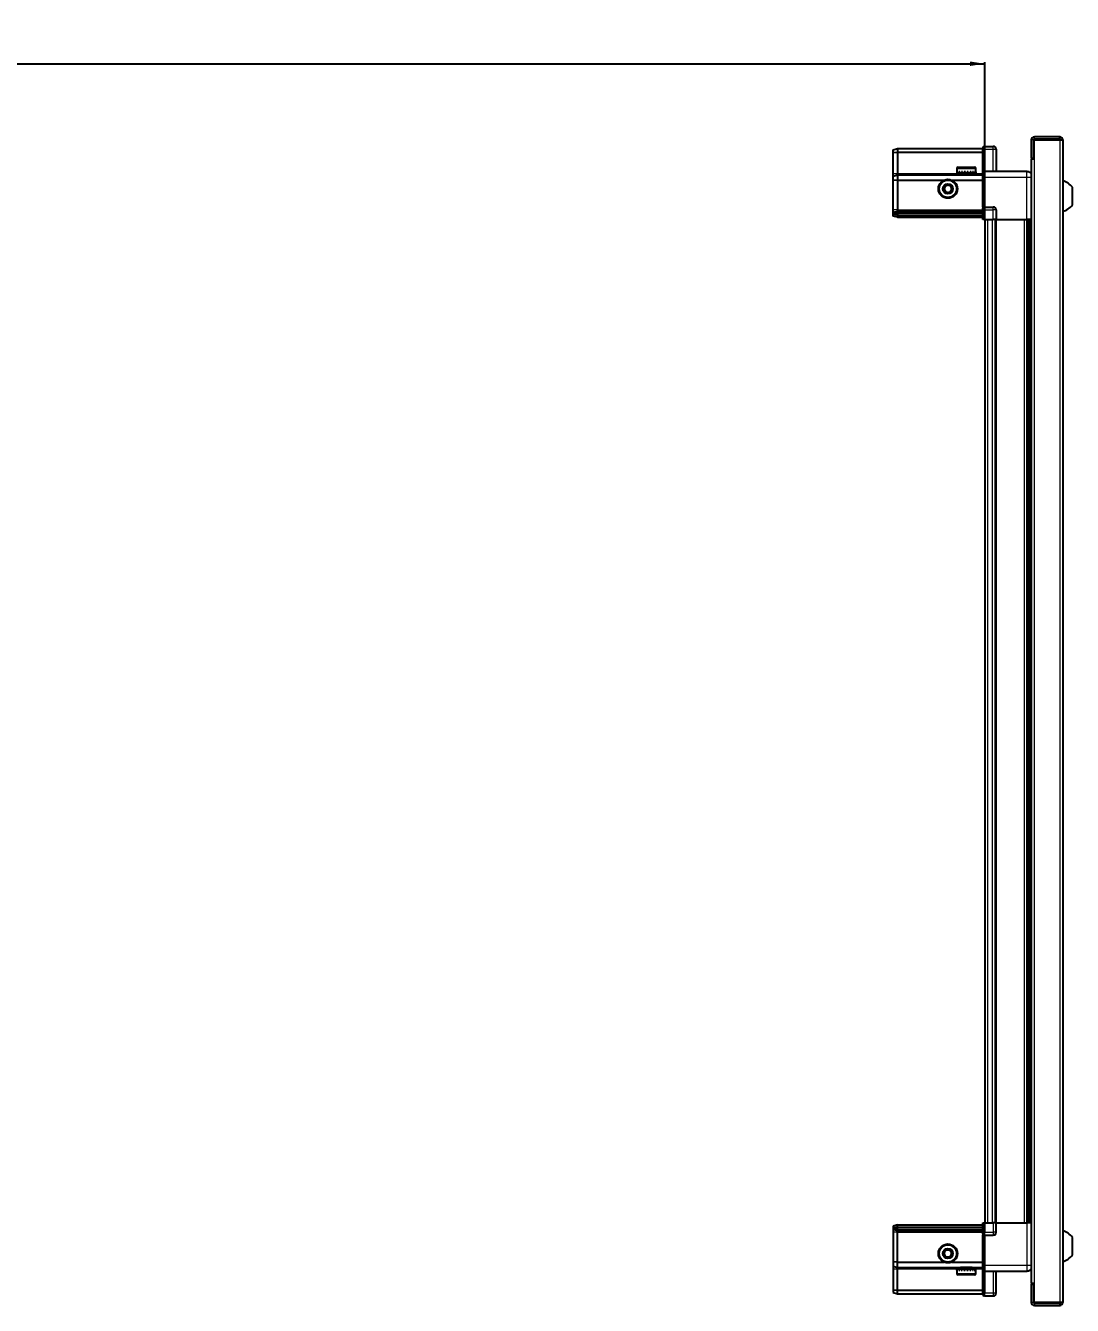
# Model space of a CAD drawing. Header units: millimetres. Extents: x 1021 to 3841, y -1038 to 1690.
# Drawn here: x 2539 to 3255, y 743 to 1618 of the extents above; entities that cross this region are included whole.
import ezdxf

# ---------------------------------------------------------------- set-up
doc = ezdxf.new("R2010")
doc.units = ezdxf.units.MM
doc.layers.add('FORMAT', color=7, linetype='Continuous')
doc.styles.add('SLDTEXTSTYLE0', font='TXT', dxfattribs={"width": 0.75})
doc.dimstyles.new('SLDDIMSTYLE0', dxfattribs={"dimtxt": 20, "dimasz": 10, "dimexe": 0, "dimexo": 0.0625, "dimgap": 5, "dimtad": 2, "dimdec": 1, "dimrnd": 1e-09, "dimzin": 12, "dimdsep": 46, "dimtxsty": 'SLDTEXTSTYLE0', "dimsah": 1, "dimcen": 0.09, "dimadec": 0, "dimazin": 3, "dimtfac": 1, "dimtofl": 0, "dimtmove": 0, "dimatfit": 3, "dimfxl": 0, "dimfrac": 2, "dimtolj": 1, "dimtzin": 12, "dimarcsym": 0})

# ---------------------------------------------------------------- blocks, each defined once
blk = doc.blocks.new('_D_4')
at = {"layer": 'FORMAT'}
for p, q in [((1695.13, 1485.67), (1695.13, 1593.16)), ((3195.13, 1485.67), (3195.13, 1593.16)), ((1695.13, 1592.16), (3195.13, 1592.16))]:
    blk.add_line(p, q, dxfattribs=at)
for points in [[(1695.13, 1592.16), (1705.13, 1590.63), (1705.13, 1593.7)], [(3195.13, 1592.16), (3185.13, 1593.7), (3185.13, 1590.63)]]:
    blk.add_solid(points, dxfattribs=at)
at = {"layer": 'FORMAT', "insert": (2415.58, 1617.95), "char_height": 20, "attachment_point": 1, "style": 'SLDTEXTSTYLE0'}
blk.add_mtext('1500', dxfattribs=at)

msp = doc.modelspace()

# ---------------------------------------------------------------- linework, layer by layer
at = {"color": 7, "linetype": 'Continuous', "lineweight": 25}
for p, q in [((3246.38, 1542.16), (3229.08, 1542.16)), ((3246.38, 1540.66), (3229.08, 1540.66)), ((3246.38, 1540.66), (3246.38, 1542.16)), ((3132.48, 1533.36), (3135.48, 1534.16)), ((3132.48, 1531.51), (3132.48, 1533.36)), ((3132.48, 1531.51), (3135.48, 1531.66)), ((3132.48, 1517.16), (3132.48, 1531.51)), ((3135.48, 1534.16), (3135.48, 1531.66)), ((3135.48, 1534.16), (3193.78, 1534.16)), ((3135.48, 1531.66), (3135.48, 1517.16)), ((3135.48, 1531.66), (3193.78, 1531.66)), ((3194.65, 1535.66), (3193.78, 1535.16)), ((3194.65, 1535.66), (3193.78, 1535.16)), ((3193.78, 1535.16), (3193.78, 1533.66)), ((3193.78, 1518.86), (3193.78, 1533.66)), ((3194.98, 1535.66), (3194.65, 1535.66)), ((3194.98, 1535.66), (3194.65, 1535.66)), ((3194.98, 1533.66), (3194.98, 1535.66)), ((3194.98, 1535.66), (3194.98, 1535.66)), ((3194.98, 1535.66), (3200.98, 1535.66)), ((3194.98, 1533.66), (3194.98, 1518.86)), ((3202.98, 1533.66), (3202.98, 1518.66)), ((3226.98, 1540.06), (3226.98, 1527.66)), ((3228.48, 1540.06), (3228.48, 1527.66)), ((3228.98, 1527.16), (3228.98, 1540.06)), ((3228.98, 1540.06), (3246.38, 1540.06)), ((3246.38, 1540.06), (3248.48, 1540.06)), ((3248.48, 1540.06), (3248.48, 745.26)), ((3226.88, 1527.16), (3226.88, 758.16)), ((3226.88, 1527.16), (3228.98, 1527.16)), ((3226.98, 1527.66), (3228.48, 1527.66)), ((3132.48, 1515.36), (3132.48, 1517.16)), ((3132.48, 1515.36), (3135.48, 1516.16)), ((3132.48, 1512.33), (3132.48, 1515.36)), ((3135.48, 1517.16), (3135.48, 1516.16)), ((3135.48, 1516.16), (3135.48, 1512.66)), ((3135.48, 1516.16), (3193.78, 1516.16)), ((3175.98, 1520.56), (3175.98, 1517.66)), ((3175.98, 1517.66), (3176.02, 1517.66)), ((3176.14, 1518.16), (3176.02, 1518.16)), ((3176.02, 1518.16), (3176.02, 1517.66)), ((3176.02, 1517.66), (3176.14, 1517.66)), ((3176.14, 1518.16), (3176.14, 1517.66)), ((3176.14, 1517.66), (3176.55, 1517.66)), ((3176.89, 1518.16), (3176.55, 1518.16)), ((3176.55, 1518.16), (3176.55, 1517.66)), ((3176.55, 1517.66), (3176.89, 1517.66)), ((3176.78, 1521.36), (3188.18, 1521.36)), ((3176.89, 1518.16), (3176.89, 1517.66)), ((3176.89, 1517.66), (3177.66, 1517.66)), ((3178.19, 1518.16), (3177.66, 1518.16)), ((3177.66, 1518.16), (3177.66, 1517.66)), ((3177.66, 1517.66), (3178.19, 1517.66)), ((3178.08, 1517.66), (3178.08, 1517.56)), ((3178.08, 1517.56), (3186.88, 1517.56)), ((3178.19, 1518.16), (3178.19, 1517.66)), ((3178.19, 1517.66), (3179.25, 1517.66)), ((3178.48, 1517.16), (3179.17, 1516.68)), ((3178.48, 1517.16), (3186.48, 1517.16)), ((3179.17, 1516.68), (3178.48, 1516.2)), ((3178.48, 1516.2), (3178.48, 1516.16)), ((3178.48, 1516.2), (3186.48, 1516.2)), ((3179.17, 1516.68), (3185.79, 1516.68)), ((3179.91, 1518.16), (3179.25, 1518.16)), ((3179.25, 1518.16), (3179.25, 1517.66)), ((3179.25, 1517.66), (3179.91, 1517.66)), ((3179.91, 1518.16), (3179.91, 1517.66)), ((3179.91, 1517.66), (3181.15, 1517.66)), ((3181.88, 1518.16), (3181.15, 1518.16)), ((3181.15, 1518.16), (3181.15, 1517.66)), ((3181.15, 1517.66), (3181.58, 1517.66)), ((3181.58, 1518.16), (3181.58, 1517.66)), ((3181.88, 1518.16), (3181.88, 1517.66)), ((3181.88, 1517.66), (3183.18, 1517.66)), ((3183.9, 1518.16), (3183.18, 1518.16)), ((3183.18, 1518.16), (3183.18, 1517.66)), ((3183.45, 1518.16), (3183.45, 1517.66)), ((3183.45, 1517.66), (3183.9, 1517.66)), ((3183.9, 1518.16), (3183.9, 1517.66)), ((3183.9, 1517.66), (3185.14, 1517.66)), ((3185.8, 1518.16), (3185.14, 1518.16)), ((3185.14, 1518.16), (3185.14, 1517.66)), ((3185.14, 1517.66), (3185.8, 1517.66)), ((3185.79, 1516.68), (3186.48, 1517.16)), ((3186.48, 1516.2), (3185.79, 1516.68)), ((3185.8, 1518.16), (3185.8, 1517.66)), ((3185.8, 1517.66), (3186.84, 1517.66)), ((3186.48, 1516.16), (3186.48, 1516.2)), ((3187.36, 1518.16), (3186.84, 1518.16)), ((3186.84, 1518.16), (3186.84, 1517.66)), ((3186.84, 1517.66), (3187.36, 1517.66)), ((3186.88, 1517.56), (3186.88, 1517.66)), ((3187.36, 1518.16), (3187.36, 1517.66)), ((3187.36, 1517.66), (3188.12, 1517.66)), ((3188.45, 1518.16), (3188.12, 1518.16)), ((3188.12, 1518.16), (3188.12, 1517.66)), ((3188.12, 1517.66), (3188.45, 1517.66)), ((3188.45, 1518.16), (3188.45, 1517.66)), ((3188.45, 1517.66), (3188.84, 1517.66)), ((3188.95, 1518.16), (3188.84, 1518.16)), ((3188.84, 1518.16), (3188.84, 1517.66)), ((3188.84, 1517.66), (3188.95, 1517.66)), ((3188.95, 1518.16), (3188.95, 1517.66)), ((3188.95, 1517.66), (3188.98, 1517.66)), ((3188.98, 1517.66), (3188.98, 1520.56)), ((3193.78, 1518.66), (3193.78, 1518.86)), ((3194.98, 1518.66), (3193.78, 1518.66)), ((3193.78, 1514.66), (3193.78, 1518.66)), ((3193.78, 1494.36), (3193.78, 1514.66)), ((3194.98, 1518.86), (3194.98, 1518.66)), ((3194.98, 1518.66), (3194.98, 1514.66)), ((3194.98, 1518.66), (3223.98, 1518.66)), ((3194.98, 1514.66), (3194.98, 1494.36)), ((3135.48, 1512.66), (3132.48, 1512.33)), ((3132.48, 1492.16), (3132.48, 1512.33)), ((3135.48, 1512.66), (3135.48, 1492.16)), ((3135.48, 1512.66), (3167.48, 1512.66)), ((3172.48, 1512.66), (3193.78, 1512.66)), ((3255.08, 1495.66), (3255.08, 1507.66)), ((3132.48, 1490.36), (3132.48, 1492.16)), ((3135.48, 1491.16), (3132.48, 1490.36)), ((3132.48, 1489.62), (3132.48, 1490.36)), ((3135.48, 1490.16), (3132.48, 1489.62)), ((3132.48, 1489.12), (3132.48, 1489.62)), ((3132.48, 1487.97), (3132.48, 1489.12)), ((3135.48, 1488.66), (3132.48, 1489.12)), ((3135.48, 1487.16), (3132.48, 1487.97)), ((3135.48, 1492.16), (3135.48, 1491.16)), ((3135.48, 1491.16), (3135.48, 1490.16)), ((3135.48, 1491.16), (3193.78, 1491.16)), ((3135.48, 1490.16), (3193.78, 1490.16)), ((3135.48, 1490.16), (3135.48, 1488.66)), ((3135.48, 1488.66), (3135.48, 1487.16)), ((3135.48, 1488.66), (3193.78, 1488.66)), ((3193.78, 1494.16), (3193.78, 1494.36)), ((3194.98, 1494.16), (3193.78, 1494.16)), ((3193.78, 1494.16), (3193.78, 1493.49)), ((3193.78, 1485.66), (3193.78, 1493.49)), ((3194.65, 1492.16), (3194.65, 1485.66)), ((3194.98, 1494.36), (3194.98, 1494.16)), ((3194.98, 1492.16), (3194.98, 1494.16)), ((3194.98, 1492.16), (3194.98, 1494.16)), ((3194.98, 1494.16), (3200.98, 1494.16)), ((3194.98, 1492.16), (3194.98, 1485.66)), ((3202.98, 1492.16), (3202.98, 1485.66)), ((3135.48, 1487.16), (3193.78, 1487.16)), ((3194.65, 1485.66), (3193.78, 1485.66)), ((3194.98, 1485.66), (3194.65, 1485.66)), ((3194.98, 1485.66), (3200.98, 1485.66)), ((3195.13, 1485.66), (3195.13, 799.66)), ((3202.98, 1485.66), (3200.98, 1485.66)), ((3202.33, 1485.66), (3202.33, 799.66)), ((3202.98, 1485.66), (3223.98, 1485.66)), ((3225.01, 799.66), (3225.01, 1485.66)), ((3225.04, 799.66), (3225.04, 1485.66)), ((3226.83, 1485.66), (3226.83, 799.66)), ((3135.48, 798.16), (3132.48, 797.36)), ((3132.48, 797.36), (3132.48, 796.21)), ((3135.48, 796.66), (3132.48, 796.21)), ((3135.48, 796.66), (3135.48, 798.16)), ((3135.48, 798.16), (3193.78, 798.16)), ((3135.48, 795.16), (3135.48, 796.66)), ((3135.48, 796.66), (3193.78, 796.66)), ((3193.78, 791.84), (3193.78, 799.66)), ((3193.78, 799.66), (3194.65, 799.66)), ((3194.65, 799.66), (3194.65, 799.66)), ((3194.65, 799.66), (3194.65, 793.16)), ((3194.98, 799.66), (3194.65, 799.66)), ((3194.98, 799.66), (3194.98, 793.16)), ((3194.98, 799.66), (3194.98, 799.66)), ((3194.98, 799.66), (3200.98, 799.66)), ((3194.98, 799.66), (3194.98, 793.16)), ((3202.98, 799.66), (3200.98, 799.66)), ((3202.98, 793.16), (3202.98, 799.66)), ((3202.98, 799.66), (3223.98, 799.66)), ((3132.48, 796.21), (3132.48, 795.71)), ((3135.48, 795.16), (3132.48, 795.71)), ((3132.48, 795.71), (3132.48, 794.97)), ((3135.48, 794.16), (3132.48, 794.97)), ((3132.48, 794.97), (3132.48, 793.16)), ((3132.48, 793.16), (3132.48, 773)), ((3135.48, 795.16), (3193.78, 795.16)), ((3135.48, 794.16), (3135.48, 795.16)), ((3135.48, 794.16), (3193.78, 794.16)), ((3135.48, 793.16), (3135.48, 794.16)), ((3135.48, 772.66), (3135.48, 793.16)), ((3193.78, 791.84), (3193.78, 791.16)), ((3194.98, 791.16), (3193.78, 791.16)), ((3193.78, 790.96), (3193.78, 791.16)), ((3193.78, 770.66), (3193.78, 790.96)), ((3194.98, 791.16), (3194.98, 793.16)), ((3194.98, 791.16), (3194.98, 790.96)), ((3194.98, 791.16), (3200.98, 791.16)), ((3194.98, 790.96), (3194.98, 770.66)), ((3255.08, 777.66), (3255.08, 789.66)), ((3135.48, 772.66), (3132.48, 773)), ((3132.48, 773), (3132.48, 769.97)), ((3135.48, 772.66), (3167.48, 772.66)), ((3135.48, 769.16), (3135.48, 772.66)), ((3172.48, 772.66), (3193.78, 772.66)), ((3193.78, 766.66), (3193.78, 770.66)), ((3194.98, 770.66), (3194.98, 766.66)), ((3132.48, 769.97), (3135.48, 769.16)), ((3132.48, 769.97), (3132.48, 768.16)), ((3132.48, 768.16), (3132.48, 753.82)), ((3135.48, 769.16), (3193.78, 769.16)), ((3135.48, 768.16), (3135.48, 769.16)), ((3135.48, 753.66), (3135.48, 768.16)), ((3175.98, 767.66), (3175.98, 764.76)), ((3176, 767.66), (3175.98, 767.66)), ((3176, 767.16), (3176, 767.66)), ((3176.1, 767.66), (3176, 767.66)), ((3176, 767.16), (3176.1, 767.16)), ((3176.1, 767.16), (3176.1, 767.66)), ((3176.47, 767.66), (3176.1, 767.66)), ((3176.47, 767.16), (3176.47, 767.66)), ((3176.79, 767.66), (3176.47, 767.66)), ((3176.47, 767.16), (3176.79, 767.16)), ((3188.18, 763.96), (3176.78, 763.96)), ((3176.79, 767.16), (3176.79, 767.66)), ((3177.53, 767.66), (3176.79, 767.66)), ((3177.53, 767.16), (3177.53, 767.66)), ((3178.04, 767.66), (3177.53, 767.66)), ((3177.53, 767.16), (3178.04, 767.16)), ((3178.04, 767.16), (3178.04, 767.66)), ((3179.07, 767.66), (3178.04, 767.66)), ((3178.08, 767.76), (3178.08, 767.66)), ((3186.88, 767.76), (3178.08, 767.76)), ((3178.48, 769.16), (3178.48, 769.13)), ((3178.48, 769.13), (3179.17, 768.65)), ((3186.48, 769.13), (3178.48, 769.13)), ((3179.17, 768.65), (3178.48, 768.16)), ((3186.48, 768.16), (3178.48, 768.16)), ((3179.07, 767.16), (3179.07, 767.66)), ((3179.72, 767.66), (3179.07, 767.66)), ((3179.07, 767.16), (3179.72, 767.16)), ((3185.79, 768.65), (3179.17, 768.65)), ((3179.72, 767.16), (3179.72, 767.66)), ((3180.95, 767.66), (3179.72, 767.66)), ((3180.95, 767.16), (3180.95, 767.66)), ((3181.44, 767.66), (3180.95, 767.66)), ((3180.95, 767.16), (3181.68, 767.16)), ((3181.44, 767.16), (3181.44, 767.66)), ((3181.68, 767.16), (3181.68, 767.66)), ((3182.98, 767.66), (3181.68, 767.66)), ((3182.98, 767.16), (3182.98, 767.66)), ((3182.98, 767.16), (3183.71, 767.16)), ((3183.31, 767.16), (3183.31, 767.66)), ((3183.71, 767.66), (3183.31, 767.66)), ((3183.71, 767.16), (3183.71, 767.66)), ((3184.95, 767.66), (3183.71, 767.66)), ((3184.95, 767.16), (3184.95, 767.66)), ((3185.62, 767.66), (3184.95, 767.66)), ((3184.95, 767.16), (3185.62, 767.16)), ((3185.62, 767.16), (3185.62, 767.66)), ((3186.69, 767.66), (3185.62, 767.66)), ((3185.79, 768.65), (3186.48, 769.13)), ((3186.48, 768.16), (3185.79, 768.65)), ((3186.48, 769.13), (3186.48, 769.16)), ((3186.69, 767.16), (3186.69, 767.66)), ((3187.23, 767.66), (3186.69, 767.66)), ((3186.69, 767.16), (3187.23, 767.16)), ((3186.88, 767.66), (3186.88, 767.76)), ((3187.23, 767.16), (3187.23, 767.66)), ((3188.02, 767.66), (3187.23, 767.66)), ((3188.02, 767.16), (3188.02, 767.66)), ((3188.37, 767.66), (3188.02, 767.66)), ((3188.02, 767.16), (3188.37, 767.16)), ((3188.37, 767.16), (3188.37, 767.66)), ((3188.8, 767.66), (3188.37, 767.66)), ((3188.8, 767.16), (3188.8, 767.66)), ((3188.93, 767.66), (3188.8, 767.66)), ((3188.8, 767.16), (3188.93, 767.16)), ((3188.93, 767.16), (3188.93, 767.66)), ((3188.98, 767.66), (3188.93, 767.66)), ((3188.98, 764.76), (3188.98, 767.66)), ((3194.98, 766.66), (3193.78, 766.66)), ((3193.78, 766.46), (3193.78, 766.66)), ((3193.78, 751.66), (3193.78, 766.46)), ((3194.98, 766.66), (3194.98, 766.46)), ((3194.98, 766.66), (3223.98, 766.66)), ((3194.98, 766.46), (3194.98, 751.66)), ((3194.98, 766.46), (3194.98, 751.66)), ((3202.98, 751.66), (3202.98, 766.66)), ((3132.48, 753.82), (3135.48, 753.66)), ((3132.48, 753.82), (3132.48, 751.97)), ((3135.48, 753.66), (3193.78, 753.66)), ((3135.48, 751.16), (3135.48, 753.66)), ((3228.98, 758.16), (3226.88, 758.16)), ((3226.98, 757.66), (3226.98, 745.26)), ((3226.98, 757.66), (3228.48, 757.66)), ((3228.48, 757.66), (3228.48, 745.26)), ((3228.98, 745.26), (3228.98, 758.16)), ((3132.48, 751.97), (3135.48, 751.16)), ((3135.48, 751.16), (3193.78, 751.16)), ((3193.78, 751.66), (3193.78, 750.16)), ((3193.78, 750.16), (3194.65, 749.66)), ((3194.98, 749.66), (3194.65, 749.66)), ((3194.98, 749.66), (3194.98, 751.66)), ((3194.98, 749.66), (3200.98, 749.66)), ((3246.38, 745.26), (3228.98, 745.26)), ((3229.08, 744.66), (3246.38, 744.66)), ((3248.48, 745.26), (3246.38, 745.26)), ((3246.38, 744.66), (3246.38, 743.16)), ((3229.08, 743.16), (3246.38, 743.16))]:
    msp.add_line(p, q, dxfattribs=at)
at = {"color": 8, "linetype": 'Continuous', "lineweight": 18}
for p, q in [((3229.08, 1540.66), (3229.08, 1542.16)), ((3194.98, 1533.66), (3193.78, 1533.66)), ((3194.98, 1533.66), (3200.98, 1533.66)), ((3200.98, 1533.66), (3200.98, 1535.66)), ((3200.98, 1518.66), (3200.98, 1533.66)), ((3200.98, 1533.66), (3202.98, 1533.66)), ((3228.48, 1540.06), (3226.98, 1540.06)), ((3246.38, 1540.06), (3246.38, 745.26)), ((3228.98, 1527.16), (3228.98, 758.16)), ((3132.48, 1517.16), (3135.48, 1517.16)), ((3135.48, 1517.16), (3178.48, 1517.16)), ((3175.98, 1520.56), (3188.98, 1520.56)), ((3186.48, 1517.16), (3193.78, 1517.16)), ((3193.78, 1518.86), (3194.98, 1518.86)), ((3194.98, 1514.66), (3193.78, 1514.66)), ((3194.98, 1514.66), (3223.98, 1514.66)), ((3223.98, 1485.66), (3223.98, 1514.66)), ((3135.48, 1492.16), (3132.48, 1492.16)), ((3135.48, 1492.16), (3193.78, 1492.16)), ((3193.78, 1494.36), (3194.98, 1494.36)), ((3194.98, 1492.16), (3194.65, 1492.16)), ((3194.98, 1492.16), (3200.98, 1492.16)), ((3200.98, 1492.16), (3200.98, 1494.16)), ((3200.98, 1485.66), (3200.98, 1492.16)), ((3202.98, 1492.16), (3200.98, 1492.16)), ((3197.13, 1485.66), (3197.13, 799.66)), ((3200.33, 1485.66), (3200.33, 799.66)), ((3202.98, 1485.66), (3202.98, 799.66)), ((3222.39, 799.66), (3222.39, 1485.66)), ((3223.8, 1485.66), (3223.8, 799.66)), ((3226.25, 799.66), (3226.25, 1485.66)), ((3194.98, 799.66), (3194.65, 799.66)), ((3200.98, 799.66), (3200.98, 793.16)), ((3223.98, 799.66), (3223.98, 770.66)), ((3135.48, 793.16), (3132.48, 793.16)), ((3135.48, 793.16), (3193.78, 793.16)), ((3194.98, 790.96), (3193.78, 790.96)), ((3194.98, 793.16), (3194.65, 793.16)), ((3194.98, 793.16), (3200.98, 793.16)), ((3202.98, 793.16), (3200.98, 793.16)), ((3200.98, 793.16), (3200.98, 791.16)), ((3194.98, 770.66), (3193.78, 770.66)), ((3194.98, 770.66), (3223.98, 770.66)), ((3132.48, 768.16), (3135.48, 768.16)), ((3135.48, 768.16), (3178.48, 768.16)), ((3188.98, 764.76), (3175.98, 764.76)), ((3186.48, 768.16), (3193.78, 768.16)), ((3194.98, 766.46), (3193.78, 766.46)), ((3200.98, 766.66), (3200.98, 751.66)), ((3194.98, 751.66), (3193.78, 751.66)), ((3194.98, 751.66), (3200.98, 751.66)), ((3200.98, 751.66), (3202.98, 751.66)), ((3200.98, 751.66), (3200.98, 749.66)), ((3228.48, 745.26), (3226.98, 745.26)), ((3229.08, 744.66), (3229.08, 743.16))]:
    msp.add_line(p, q, dxfattribs=at)
at = {"color": 7, "linetype": 'Continuous', "lineweight": 25}
for centre, radius in [((3169.98, 1506.66), 6.5), ((3169.98, 1506.66), 3.46), ((3169.98, 778.66), 6.5), ((3169.98, 778.66), 3.46)]:
    msp.add_circle(centre, radius, dxfattribs=at)
at = {"color": 8, "linetype": 'Continuous', "lineweight": 18}
for centre in [(3169.98, 1506.66), (3169.98, 778.66)]:
    msp.add_circle(centre, 5.7, dxfattribs=at)
at = {"color": 7, "linetype": 'Continuous', "lineweight": 25}
for centre, radius, start, end in [((3229.08, 1540.06), 2.1, 90, 180), ((3229.08, 1540.06), 0.6, 90, 180), ((3246.38, 1540.06), 2.1, 360, 90), ((3246.38, 1540.06), 0.6, 360, 90), ((3200.98, 1533.66), 2, 360, 90), ((3176.78, 1520.56), 0.8, 90, 180), ((3178.08, 1517.16), 0.4, 0, 90), ((3186.88, 1517.16), 0.4, 90, 180), ((3188.18, 1520.56), 0.8, 0, 90), ((3169.98, 1506.66), 2.5, 120.74103, 180.74103), ((3169.98, 1506.66), 2.5, 180.74103, 240.74103), ((3169.98, 1506.66), 2.5, 60.74103, 120.74103), ((3169.98, 1506.66), 2.5, 0.74103, 60.74103), ((3169.98, 1506.66), 2.5, 300.74103, 0.74103), ((3245.46, 1500.64), 11.91, 36.1266, 75.29965), ((3169.98, 1506.66), 2.5, 240.74103, 300.74103), ((3200.98, 1492.16), 2, 0, 90), ((3245.46, 1502.69), 11.91, 284.70035, 323.8734), ((3200.98, 793.16), 2, 270, 0), ((3245.46, 782.64), 11.91, 36.1266, 75.29965), ((3169.98, 778.66), 2.5, 155.91157, 215.91157), ((3169.98, 778.66), 2.5, 95.91157, 155.91157), ((3169.98, 778.66), 2.5, 35.91157, 95.91157), ((3169.98, 778.66), 2.5, 335.91157, 35.91157), ((3169.98, 778.66), 2.5, 215.91157, 275.91157), ((3169.98, 778.66), 2.5, 275.91157, 335.91157), ((3245.46, 784.69), 11.91, 284.70035, 323.8734), ((3176.78, 764.76), 0.8, 180, 270), ((3178.08, 768.16), 0.4, 270, 360), ((3186.88, 768.16), 0.4, 180, 270), ((3188.18, 764.76), 0.8, 270, 360), ((3200.98, 751.66), 2, 270, 0), ((3229.08, 745.26), 2.1, 180, 270), ((3229.08, 745.26), 0.6, 180, 270), ((3246.38, 745.26), 2.1, 270, 0), ((3246.38, 745.26), 0.6, 270, 0)]:
    msp.add_arc(centre, radius, start, end, dxfattribs=at)
for centre, start_param, end_param in [((3191.19, 1492.16), 0, 0.722734), ((3191.19, 793.16), 5.560451, 6.283185)]:
    msp.add_ellipse(centre, major_axis=(3.46, 0), ratio=0.57735, start_param=start_param, end_param=end_param, dxfattribs=at)
for points, knots in [([(3223.98, 1518.66), (3224.42, 1518.62), (3225.1, 1518.55), (3225.91, 1518.11), (3226.47, 1517.67), (3226.75, 1517.3), (3226.88, 1517.12)], [0, 0, 0, 0, 0.384298, 0.591173, 0.802437, 1, 1, 1, 1]), ([(3167.46, 1508.07), (3167.91, 1508.34), (3168.74, 1508.83), (3169.56, 1509.32), (3169.95, 1509.55)], [0, 0, 0, 0, 0.534686, 1, 1, 1, 1]), ([(3167.5, 1505.19), (3167.5, 1505.31), (3167.49, 1505.91), (3167.48, 1506.91), (3167.47, 1507.73), (3167.46, 1508.07)], [0, 0, 0, 0, 0.1331247, 0.6370994, 1, 1, 1, 1]), ([(3170.02, 1503.78), (3169.57, 1504.03), (3168.73, 1504.5), (3167.89, 1504.97), (3167.5, 1505.19)], [0, 0, 0, 0, 0.534686, 1, 1, 1, 1]), ([(3169.95, 1509.55), (3170.4, 1509.3), (3171.24, 1508.83), (3172.07, 1508.36), (3172.46, 1508.14)], [0, 0, 0, 0, 0.5346859, 1, 1, 1, 1]), ([(3172.5, 1505.25), (3172.06, 1504.99), (3171.23, 1504.5), (3170.4, 1504.01), (3170.02, 1503.78)], [0, 0, 0, 0, 0.5346859, 1, 1, 1, 1]), ([(3172.46, 1508.14), (3172.47, 1507.8), (3172.48, 1506.97), (3172.49, 1505.98), (3172.5, 1505.38), (3172.5, 1505.25)], [0, 0, 0, 0, 0.362901, 0.866875, 1, 1, 1, 1]), ([(3226.83, 1485.66), (3226.8, 1485.66), (3226.58, 1485.66), (3225.86, 1485.66), (3224.89, 1485.66), (3224.24, 1485.66), (3223.98, 1485.66)], [0, 0, 0, 0, 0.071707, 0.420979, 0.770251, 1, 1, 1, 1]), ([(3226.83, 799.66), (3226.8, 799.66), (3226.58, 799.66), (3225.86, 799.66), (3224.89, 799.66), (3224.24, 799.66), (3223.98, 799.66)], [0, 0, 0, 0, 0.0717073, 0.4209791, 0.7702508, 1, 1, 1, 1]), ([(3167.11, 778.37), (3167.32, 778.84), (3167.72, 779.72), (3168.11, 780.59), (3168.29, 781)], [0, 0, 0, 0, 0.534686, 1, 1, 1, 1]), ([(3168.29, 781), (3168.63, 781.04), (3169.45, 781.12), (3170.44, 781.22), (3171.04, 781.29), (3171.16, 781.3)], [0, 0, 0, 0, 0.362901, 0.866875, 1, 1, 1, 1]), ([(3171.16, 781.3), (3171.46, 780.88), (3172.03, 780.1), (3172.59, 779.32), (3172.85, 778.96)], [0, 0, 0, 0, 0.534686, 1, 1, 1, 1]), ([(3172.85, 778.96), (3172.64, 778.49), (3172.25, 777.61), (3171.86, 776.73), (3171.68, 776.33)], [0, 0, 0, 0, 0.534686, 1, 1, 1, 1]), ([(3168.81, 776.03), (3168.5, 776.45), (3167.94, 777.23), (3167.37, 778.01), (3167.11, 778.37)], [0, 0, 0, 0, 0.534686, 1, 1, 1, 1]), ([(3171.68, 776.33), (3171.55, 776.31), (3170.96, 776.25), (3169.97, 776.15), (3169.15, 776.06), (3168.81, 776.03)], [0, 0, 0, 0, 0.133125, 0.637099, 1, 1, 1, 1]), ([(3223.98, 766.66), (3224.42, 766.71), (3225.1, 766.78), (3225.91, 767.22), (3226.47, 767.66), (3226.75, 768.03), (3226.88, 768.21)], [0, 0, 0, 0, 0.384298, 0.591173, 0.802437, 1, 1, 1, 1])]:
    msp.add_open_spline(points, degree=3, knots=knots, dxfattribs=at)
at = {"color": 8, "linetype": 'Continuous', "lineweight": 18}
for points in [[(3223.98, 1514.66), (3223.98, 1515.19), (3223.98, 1516.24), (3223.98, 1517.56), (3223.98, 1518.48), (3223.98, 1518.6), (3223.98, 1518.66)], [(3223.98, 770.66), (3223.98, 770.14), (3223.98, 769.09), (3223.98, 767.77), (3223.98, 766.84), (3223.98, 766.72), (3223.98, 766.66)]]:
    msp.add_open_spline(points, degree=3, dxfattribs=at)
for points in [[(3223.98, 1514.66), (3224.42, 1514.66), (3225.1, 1514.66), (3225.91, 1514.66), (3226.47, 1514.66), (3226.75, 1514.66), (3226.88, 1514.66)], [(3223.98, 770.66), (3224.42, 770.66), (3225.1, 770.66), (3225.91, 770.66), (3226.47, 770.66), (3226.75, 770.66), (3226.88, 770.66)]]:
    msp.add_open_spline(points, degree=3, knots=[0, 0, 0, 0, 0.384298, 0.591173, 0.802437, 1, 1, 1, 1], dxfattribs=at)

# ---------------------------------------------------------------- dimensions: what is measured, and where the dimension line sits
at = {"layer": 'FORMAT'}
dim = msp.add_linear_dim(base=(3195.13, 1592.16), p1=(1695.13, 1485.66), p2=(3195.13, 1485.66), angle=0, dimstyle='SLDDIMSTYLE0', dxfattribs=at)
dim.commit()
dim.dimension.update_dxf_attribs({"geometry": '_D_4', "text_midpoint": (2445.13, 1592.16), "dimtype": 160})

doc.saveas('drawing.dxf')
